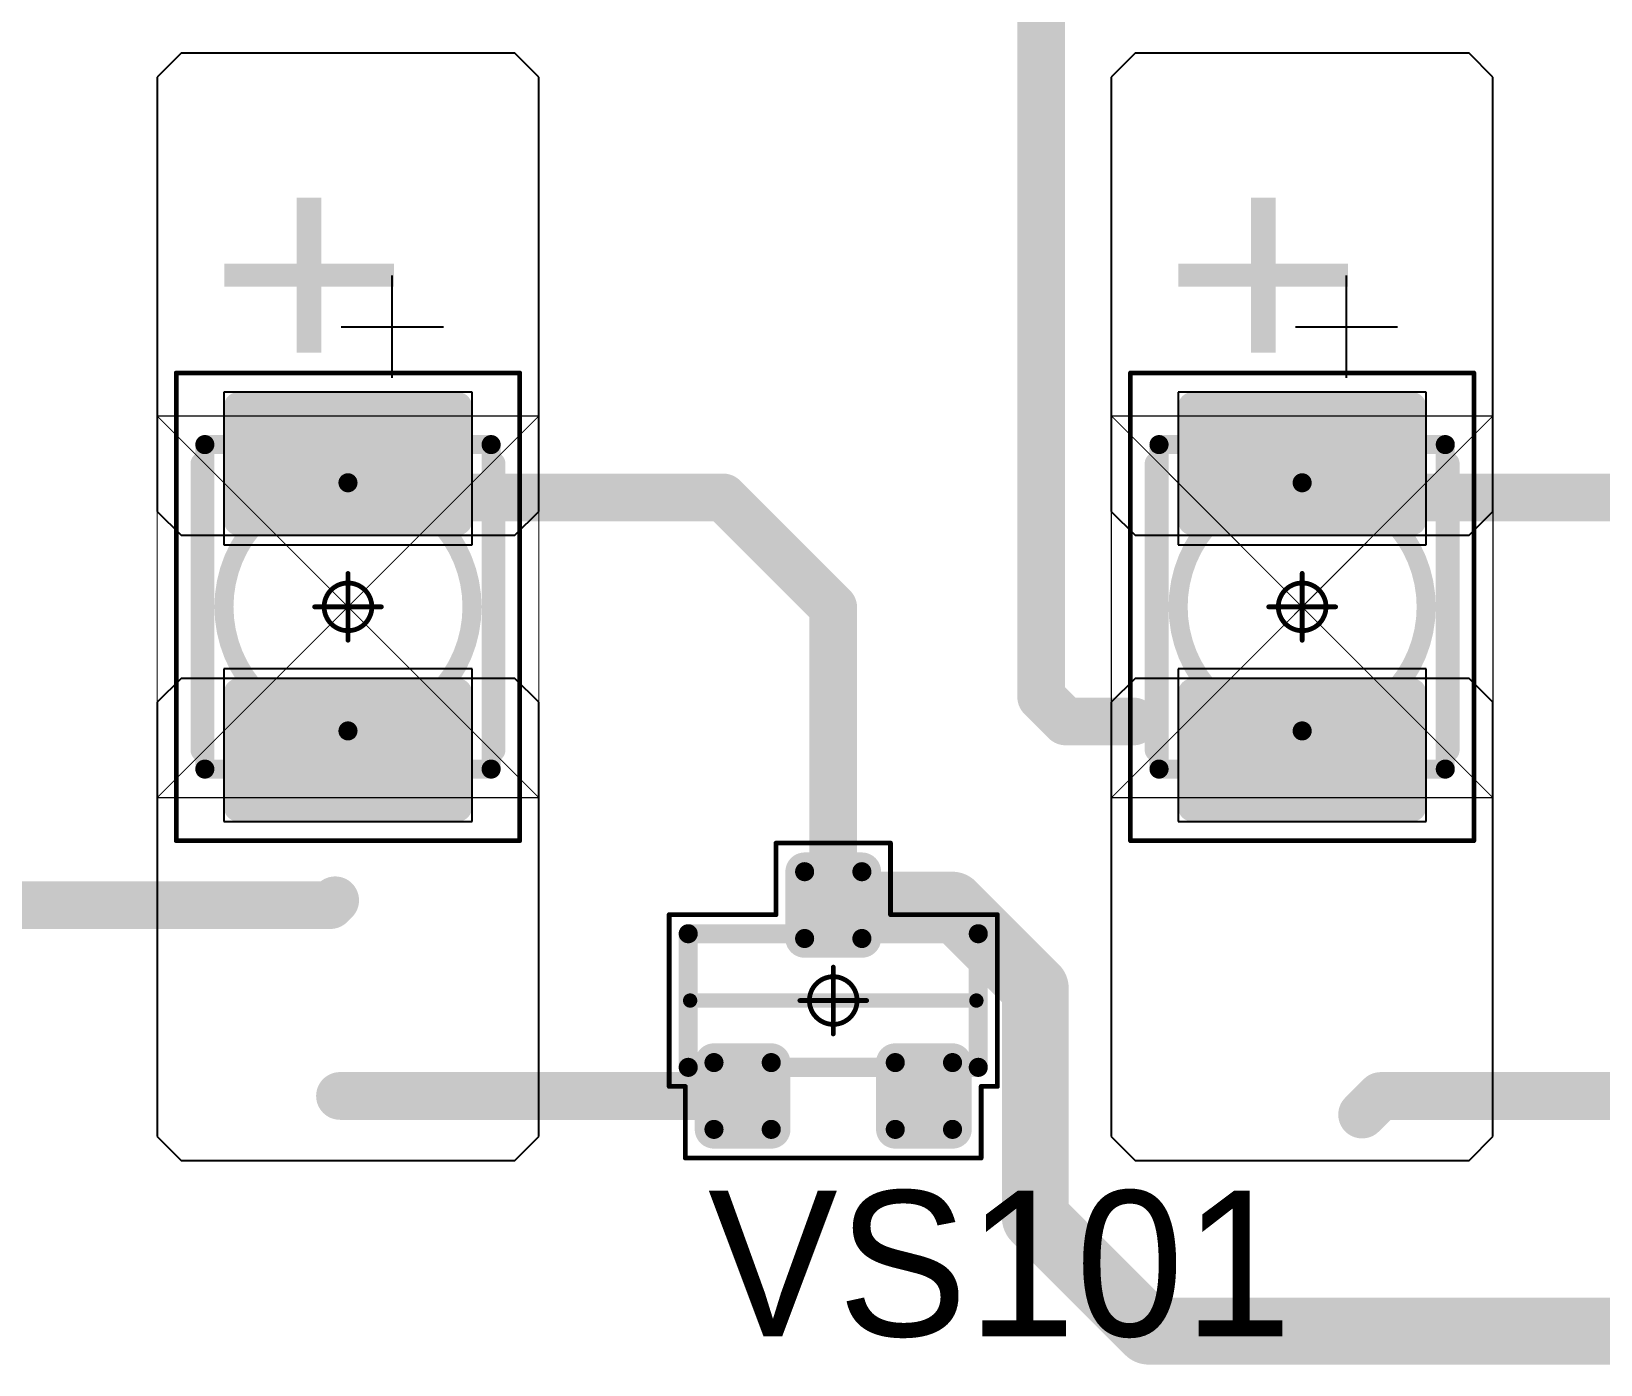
# Model space of a CAD drawing. Header units: millimetres. Extents: x 0 to 1769, y 431 to 1001.
# Drawn here: x 1573.62 to 1590.07, y 449.59 to 463.56 of the extents above; entities that cross this region are included whole.
import ezdxf

# ---------------------------------------------------------------- set-up
doc = ezdxf.new("R2010")
doc.units = ezdxf.units.MM
for name, color, linetype in [('Mechanical13', 56, 'Continuous'), ('Mechanical15', 56, 'Continuous'), ('Mechanical9', 56, 'Continuous'), ('TopLayer', 1, 'Continuous'), ('TopOverlay', 2, 'Continuous'), ('TopPaste', 8, 'Continuous'), ('TopSolder', 216, 'Continuous')]:
    doc.layers.add(name, color=color, linetype=linetype)

# ---------------------------------------------------------------- blocks, each defined once
blk = doc.blocks.new('SOT23_38')
at = {"layer": 'Mechanical13', "const_width": 0.1999996}
for points in [[(-0.7000011399999999, 1.52008078), (0.7000011399999999, 1.52008078)], [(-0.7000011399999999, 1.52008078), (-0.7000011399999999, -1.51991822)], [(0.7000011399999999, 1.52008078), (0.7000011399999999, -1.51991822)], [(-0.7000011399999999, -1.51991822), (0.7000011399999999, -1.51991822)]]:
    blk.add_lwpolyline(points, dxfattribs=at)
at = {"layer": 'Mechanical13', "const_width": 0.0999998}
for points in [[(-0.75000104, 1.52008078, 1), (-0.65000124, 1.52008078, 1)], [(-0.75000104, 1.52008078, 1), (-0.65000124, 1.52008078, 1)], [(0.65000124, 1.52008078, 1), (0.75000104, 1.52008078, 1)], [(0.65000124, 1.52008078, 1), (0.75000104, 1.52008078, 1)], [(-0.75000104, -1.51991822, 1), (-0.65000124, -1.51991822, 1)], [(-0.75000104, -1.51991822, 1), (-0.65000124, -1.51991822, 1)], [(0.65000124, -1.51991822, 1), (0.75000104, -1.51991822, 1)], [(0.65000124, -1.51991822, 1), (0.75000104, -1.51991822, 1)]]:
    blk.add_lwpolyline(points, format="xyb", close=True, dxfattribs=at)
at = {"layer": 'Mechanical15', "const_width": 0.0499999}
for points in [[(-0.90000074, 1.72008038), (-0.90000074, 1.55008072)], [(-0.90000074, 1.72008038), (0.90000074, 1.72008038)], [(0.90000074, 1.72008038), (0.90000074, 0.6000800799999999)], [(-1.64999924, 1.55008072), (-1.64999924, -1.54991816)], [(-1.64999924, 1.55008072), (-0.90000074, 1.55008072)], [(0.90000074, 0.6000800799999999), (1.64999924, 0.6000800799999999)], [(1.64999924, 0.6000800799999999), (1.64999924, -0.59991752)], [(0, 0.35007804), (0, -0.34991802)], [(-0.3499993, 8.128e-05), (0.3499993, 8.128e-05)], [(0.90000074, -0.59991752), (1.64999924, -0.59991752)], [(0.90000074, -0.59991752), (0.90000074, -1.71991782)], [(-1.64999924, -1.54991816), (-0.90000074, -1.54991816)], [(-0.90000074, -1.54991816), (-0.90000074, -1.71991782)], [(-0.90000074, -1.71991782), (0.90000074, -1.71991782)]]:
    blk.add_lwpolyline(points, dxfattribs=at)
at = {"layer": 'Mechanical15'}
for points, const_width in [([(-0.9125000799999999, 1.72008038, 1), (-0.8875014, 1.72008038, 1)], 0.02499868), ([(-0.9125000799999999, 1.72008038, 1), (-0.8875014, 1.72008038, 1)], 0.02499868), ([(0.8875014, 1.72008038, 1), (0.9125000799999999, 1.72008038, 1)], 0.02499868), ([(0.8875014, 1.72008038, 1), (0.9125000799999999, 1.72008038, 1)], 0.02499868), ([(-1.66249858, 1.55008072, 1), (-1.6374999, 1.55008072, 1)], 0.02499868), ([(-1.66249858, 1.55008072, 1), (-1.6374999, 1.55008072, 1)], 0.02499868), ([(-0.9125000799999999, 1.55008072, 1), (-0.8875014, 1.55008072, 1)], 0.02499868), ([(-0.9125000799999999, 1.55008072, 1), (-0.8875014, 1.55008072, 1)], 0.02499868), ([(0.8875014, 0.6000800799999999, 1), (0.9125000799999999, 0.6000800799999999, 1)], 0.02499868), ([(0.8875014, 0.6000800799999999, 1), (0.9125000799999999, 0.6000800799999999, 1)], 0.02499868), ([(1.6374999, 0.6000800799999999, 1), (1.66249858, 0.6000800799999999, 1)], 0.02499868), ([(1.6374999, 0.6000800799999999, 1), (1.66249858, 0.6000800799999999, 1)], 0.02499868), ([(-0.01249934, 0.35007804, 1), (0.01249934, 0.35007804, 1)], 0.02499868), ([(0.2499995, 8.382e-05, 1), (-0.2499995, 8.382e-05, 1)], 0.0499999), ([(-0.36249864, 8.128e-05, 1), (-0.33749996, 8.128e-05, 1)], 0.02499868), ([(-0.26249884, 8.382e-05, 1), (-0.23750016, 8.382e-05, 1)], 0.02499868), ([(0.23750016, 8.382e-05, 1), (0.26249884, 8.382e-05, 1)], 0.02499868), ([(0.33749996, 8.128e-05, 1), (0.36249864, 8.128e-05, 1)], 0.02499868), ([(-0.01249934, -0.34991802, 1), (0.01249934, -0.34991802, 1)], 0.02499868), ([(0.8875014, -0.59991752, 1), (0.9125000799999999, -0.59991752, 1)], 0.02499868), ([(0.8875014, -0.59991752, 1), (0.9125000799999999, -0.59991752, 1)], 0.02499868), ([(1.6374999, -0.59991752, 1), (1.66249858, -0.59991752, 1)], 0.02499868), ([(1.6374999, -0.59991752, 1), (1.66249858, -0.59991752, 1)], 0.02499868), ([(-1.66249858, -1.54991816, 1), (-1.6374999, -1.54991816, 1)], 0.02499868), ([(-1.66249858, -1.54991816, 1), (-1.6374999, -1.54991816, 1)], 0.02499868), ([(-0.9125000799999999, -1.54991816, 1), (-0.8875014, -1.54991816, 1)], 0.02499868), ([(-0.9125000799999999, -1.54991816, 1), (-0.8875014, -1.54991816, 1)], 0.02499868), ([(-0.9125000799999999, -1.71991782, 1), (-0.8875014, -1.71991782, 1)], 0.02499868), ([(-0.9125000799999999, -1.71991782, 1), (-0.8875014, -1.71991782, 1)], 0.02499868), ([(0.8875014, -1.71991782, 1), (0.9125000799999999, -1.71991782, 1)], 0.02499868), ([(0.8875014, -1.71991782, 1), (0.9125000799999999, -1.71991782, 1)], 0.02499868)]:
    blk.add_lwpolyline(points, format="xyb", close=True, dxfattribs=dict(at, const_width=const_width))
at = {"layer": 'TopLayer', "const_width": 0.0999998}
for points in [[(-1.39999974, 1.25008132, 1), (-1.29999994, 1.25008132, 1)], [(-0.7000011399999999, 1.25008132, 1), (-0.6000013399999999, 1.25008132, 1)], [(-1.39999974, 0.65008252, 1), (-1.29999994, 0.65008252, 1)], [(-0.7000011399999999, 0.65008252, 1), (-0.6000013399999999, 0.65008252, 1)], [(0.6000013399999999, 0.30008068, 1), (0.7000011399999999, 0.30008068, 1)], [(1.29999994, 0.30008068, 1), (1.39999974, 0.30008068, 1)], [(0.6000013399999999, -0.29991812, 1), (0.7000011399999999, -0.29991812, 1)], [(1.29999994, -0.29991812, 1), (1.39999974, -0.29991812, 1)], [(-1.39999974, -0.64991996, 1), (-1.29999994, -0.64991996, 1)], [(-0.7000011399999999, -0.64991996, 1), (-0.6000013399999999, -0.64991996, 1)], [(-1.39999974, -1.24991876, 1), (-1.29999994, -1.24991876, 1)], [(-0.7000011399999999, -1.24991876, 1), (-0.6000013399999999, -1.24991876, 1)]]:
    blk.add_lwpolyline(points, format="xyb", close=True, dxfattribs=at)
at = {"layer": 'TopLayer'}
for points in [[(-1.34999984, 1.35008112), (-1.34999984, 0.55008272), (-0.65000124, 1.35008112), (-0.65000124, 0.55008272)], [(-1.44999964, 1.25008132), (-1.44999964, 0.65008252), (-0.55000144, 1.25008132), (-0.55000144, 0.65008252)], [(0.65000124, 0.40008048), (0.65000124, -0.39991792), (1.34999984, 0.40008048), (1.34999984, -0.39991792)], [(0.55000144, 0.30008068), (0.55000144, -0.29991812), (1.44999964, 0.30008068), (1.44999964, -0.29991812)], [(-1.44999964, -0.64991996), (-1.44999964, -1.24991876), (-0.55000144, -0.64991996), (-0.55000144, -1.24991876)], [(-1.34999984, -0.54992016), (-1.34999984, -1.34991856), (-0.65000124, -0.54992016), (-0.65000124, -1.34991856)]]:
    blk.add_solid(points, dxfattribs=at)
at = {"layer": 'TopOverlay', "const_width": 0.1499997}
blk.add_lwpolyline([(0, 1.50000208), (0, -1.50000208)], dxfattribs=at)
at = {"layer": 'TopOverlay', "const_width": 0.07499858}
for points in [[(-0.03750056, 1.50000208, 1), (0.03750056, 1.50000208, 1)], [(-0.03750056, -1.50000208, 1), (0.03750056, -1.50000208, 1)]]:
    blk.add_lwpolyline(points, format="xyb", close=True, dxfattribs=at)
at = {"layer": 'TopPaste', "const_width": 0.07499858}
for points in [[(-1.38749786, 1.25008132, 1), (-1.31250182, 1.25008132, 1)], [(-0.68749926, 1.25008132, 1), (-0.61250322, 1.25008132, 1)], [(-1.38749786, 0.65008252, 1), (-1.31250182, 0.65008252, 1)], [(-0.68749926, 0.65008252, 1), (-0.61250322, 0.65008252, 1)], [(0.61250322, 0.30008068, 1), (0.68749926, 0.30008068, 1)], [(1.31250182, 0.30008068, 1), (1.38749786, 0.30008068, 1)], [(0.61250322, -0.29991812, 1), (0.68749926, -0.29991812, 1)], [(1.31250182, -0.29991812, 1), (1.38749786, -0.29991812, 1)], [(-1.38749786, -0.64991996, 1), (-1.31250182, -0.64991996, 1)], [(-0.68749926, -0.64991996, 1), (-0.61250322, -0.64991996, 1)], [(-1.38749786, -1.24991876, 1), (-1.31250182, -1.24991876, 1)], [(-0.68749926, -1.24991876, 1), (-0.61250322, -1.24991876, 1)]]:
    blk.add_lwpolyline(points, format="xyb", close=True, dxfattribs=at)
at = {"layer": 'TopPaste'}
for points in [[(-1.34999984, 1.3250799), (-1.34999984, 0.57508394), (-0.65000124, 1.3250799), (-0.65000124, 0.57508394)], [(-1.42499842, 1.25008132), (-1.42499842, 0.65008252), (-0.5750026599999999, 1.25008132), (-0.5750026599999999, 0.65008252)], [(0.65000124, 0.37507926), (0.65000124, -0.3749166999999999), (1.34999984, 0.37507926), (1.34999984, -0.3749166999999999)], [(0.5750026599999999, 0.30008068), (0.5750026599999999, -0.29991812), (1.42499842, 0.30008068), (1.42499842, -0.29991812)], [(-1.42499842, -0.64991996), (-1.42499842, -1.24991876), (-0.5750026599999999, -0.64991996), (-0.5750026599999999, -1.24991876)], [(-1.34999984, -0.57492138), (-1.34999984, -1.32491734), (-0.65000124, -0.57492138), (-0.65000124, -1.32491734)]]:
    blk.add_solid(points, dxfattribs=at)
at = {"layer": 'TopSolder', "const_width": 0.2015998}
for points in [[(-1.45079974, 1.25008132, 1), (-1.24919994, 1.25008132, 1)], [(-0.75080114, 1.25008132, 1), (-0.5492013399999999, 1.25008132, 1)], [(-1.45079974, 0.65008252, 1), (-1.24919994, 0.65008252, 1)], [(-0.75080114, 0.65008252, 1), (-0.5492013399999999, 0.65008252, 1)], [(0.5492013399999999, 0.30008068, 1), (0.75080114, 0.30008068, 1)], [(1.24919994, 0.30008068, 1), (1.45079974, 0.30008068, 1)], [(0.5492013399999999, -0.29991812, 1), (0.75080114, -0.29991812, 1)], [(1.24919994, -0.29991812, 1), (1.45079974, -0.29991812, 1)], [(-1.45079974, -0.64991996, 1), (-1.24919994, -0.64991996, 1)], [(-0.75080114, -0.64991996, 1), (-0.5492013399999999, -0.64991996, 1)], [(-1.45079974, -1.24991876, 1), (-1.24919994, -1.24991876, 1)], [(-0.75080114, -1.24991876, 1), (-0.5492013399999999, -1.24991876, 1)]]:
    blk.add_lwpolyline(points, format="xyb", close=True, dxfattribs=at)
at = {"layer": 'TopSolder'}
for points in [[(-1.34999984, 1.45168112), (-1.34999984, 0.44848272), (-0.65000124, 1.45168112), (-0.65000124, 0.44848272)], [(-1.55159964, 1.25008132), (-1.55159964, 0.65008252), (-0.4484014399999999, 1.25008132), (-0.4484014399999999, 0.65008252)], [(0.65000124, 0.50168048), (0.65000124, -0.50151792), (1.34999984, 0.50168048), (1.34999984, -0.50151792)], [(0.4484014399999999, 0.30008068), (0.4484014399999999, -0.29991812), (1.55159964, 0.30008068), (1.55159964, -0.29991812)], [(-1.34999984, -0.44832016), (-1.34999984, -1.45151856), (-0.65000124, -0.44832016), (-0.65000124, -1.45151856)], [(-1.55159964, -0.64991996), (-1.55159964, -1.24991876), (-0.4484014399999999, -0.64991996), (-0.4484014399999999, -1.24991876)]]:
    blk.add_solid(points, dxfattribs=at)
blk = doc.blocks.new('T66G_226')
at = {"layer": 'Mechanical13'}
for p, q in [((2.93559992, 0.07119874), (2.93559992, -1.00000054)), ((2.40000028, -0.4644009), (3.47119956, -0.4644009))]:
    blk.add_line(p, q, dxfattribs=at)
at = {"layer": 'Mechanical13', "const_width": 0.1999996}
for points in [[(-1.69999914, 1.49999954), (1.69999914, 1.49999954)], [(-1.69999914, 1.49999954), (-1.69999914, -1.49999954)], [(1.69999914, 1.49999954), (1.69999914, -1.49999954)], [(-1.69999914, -1.49999954), (1.69999914, -1.49999954)]]:
    blk.add_lwpolyline(points, dxfattribs=at)
at = {"layer": 'Mechanical13'}
for points, const_width in [([(-1.74999904, 1.49999954, 1), (-1.64999924, 1.49999954, 1)], 0.0999998), ([(-1.74999904, 1.49999954, 1), (-1.64999924, 1.49999954, 1)], 0.0999998), ([(1.64999924, 1.49999954, 1), (1.74999904, 1.49999954, 1)], 0.0999998), ([(1.64999924, 1.49999954, 1), (1.74999904, 1.49999954, 1)], 0.0999998), ([(1.29999994, 0, 1), (-1.29999994, 0, 1)], 0.1999996), ([(-1.34999984, 0, 1), (-1.25000004, 0, 1)], 0.0999998), ([(1.25000004, 0, 1), (1.34999984, 0, 1)], 0.0999998), ([(-1.74999904, -1.49999954, 1), (-1.64999924, -1.49999954, 1)], 0.0999998), ([(-1.74999904, -1.49999954, 1), (-1.64999924, -1.49999954, 1)], 0.0999998), ([(1.64999924, -1.49999954, 1), (1.74999904, -1.49999954, 1)], 0.0999998), ([(1.64999924, -1.49999954, 1), (1.74999904, -1.49999954, 1)], 0.0999998)]:
    blk.add_lwpolyline(points, format="xyb", close=True, dxfattribs=dict(at, const_width=const_width))
at = {"layer": 'Mechanical15', "const_width": 0.0499999}
for points in [[(-2.45000018, 1.79999894), (-2.45000018, -1.79999894)], [(-2.45000018, 1.79999894), (2.45000018, 1.79999894)], [(2.45000018, 1.79999894), (2.45000018, -1.79999894)], [(0, 0.3499993), (0, -0.3499993)], [(-0.3499993, 0), (0.3499993, 0)], [(-2.45000018, -1.79999894), (2.45000018, -1.79999894)]]:
    blk.add_lwpolyline(points, dxfattribs=at)
at = {"layer": 'Mechanical15'}
for points, const_width in [([(-2.46249952, 1.79999894, 1), (-2.43750084, 1.79999894, 1)], 0.02499868), ([(-2.46249952, 1.79999894, 1), (-2.43750084, 1.79999894, 1)], 0.02499868), ([(2.43750084, 1.79999894, 1), (2.46249952, 1.79999894, 1)], 0.02499868), ([(2.43750084, 1.79999894, 1), (2.46249952, 1.79999894, 1)], 0.02499868), ([(-0.01249934, 0.3499993, 1), (0.01249934, 0.3499993, 1)], 0.02499868), ([(0.2499995, 0, 1), (-0.2499995, 0, 1)], 0.0499999), ([(-0.36249864, 0, 1), (-0.33749996, 0, 1)], 0.02499868), ([(-0.26249884, 0, 1), (-0.23750016, 0, 1)], 0.02499868), ([(0.23750016, 0, 1), (0.26249884, 0, 1)], 0.02499868), ([(0.33749996, 0, 1), (0.36249864, 0, 1)], 0.02499868), ([(-0.01249934, -0.3499993, 1), (0.01249934, -0.3499993, 1)], 0.02499868), ([(-2.46249952, -1.79999894, 1), (-2.43750084, -1.79999894, 1)], 0.02499868), ([(-2.46249952, -1.79999894, 1), (-2.43750084, -1.79999894, 1)], 0.02499868), ([(2.43750084, -1.79999894, 1), (2.46249952, -1.79999894, 1)], 0.02499868), ([(2.43750084, -1.79999894, 1), (2.46249952, -1.79999894, 1)], 0.02499868)]:
    blk.add_lwpolyline(points, format="xyb", close=True, dxfattribs=dict(at, const_width=const_width))
at = {"layer": 'TopLayer'}
for p, q in [((-5.549999059999999, 2.00000108), (-5.8000011, 1.74999904)), ((-1.00000054, 2.00000108), (-5.549999059999999, 2.00000108)), ((-0.75000104, 1.74999904), (-1.00000054, 2.00000108)), ((1.00000054, 2.00000108), (0.75000104, 1.74999904)), ((5.549999059999999, 2.00000108), (1.00000054, 2.00000108)), ((5.8000011, 1.74999904), (5.549999059999999, 2.00000108)), ((-5.8000011, 1.74999904), (-5.8000011, -1.74999904)), ((-0.75000104, -1.74999904), (-0.75000104, 1.74999904)), ((0.75000104, 1.74999904), (0.75000104, -1.74999904)), ((5.8000011, -1.74999904), (5.8000011, 1.74999904)), ((-5.8000011, -1.74999904), (-5.549999059999999, -2.00000108)), ((-1.00000054, -2.00000108), (-0.75000104, -1.74999904)), ((0.75000104, -1.74999904), (1.00000054, -2.00000108)), ((5.549999059999999, -2.00000108), (5.8000011, -1.74999904)), ((-5.549999059999999, -2.00000108), (-1.00000054, -2.00000108)), ((1.00000054, -2.00000108), (5.549999059999999, -2.00000108))]:
    blk.add_line(p, q, dxfattribs=at)
at = {"layer": 'TopLayer', "const_width": 0.1499997}
for points in [[(-2.17499946, 1.15000024, 1), (-2.0250023, 1.15000024, 1)], [(-0.97500186, 1.15000024, 1), (-0.8250047, 1.15000024, 1)], [(0.8250047, 1.15000024, 1), (0.97500186, 1.15000024, 1)], [(2.0250023, 1.15000024, 1), (2.17499946, 1.15000024, 1)], [(-2.17499946, -1.15000024, 1), (-2.0250023, -1.15000024, 1)], [(-0.97500186, -1.15000024, 1), (-0.8250047, -1.15000024, 1)], [(0.8250047, -1.15000024, 1), (0.97500186, -1.15000024, 1)], [(2.0250023, -1.15000024, 1), (2.17499946, -1.15000024, 1)]]:
    blk.add_lwpolyline(points, format="xyb", close=True, dxfattribs=at)
at = {"layer": 'TopLayer'}
for points in [[(-0.9000032799999999, 1.29999994), (-2.10000088, 1.29999994), (-0.9000032799999999, -1.29999994), (-2.10000088, -1.29999994)], [(2.10000088, 1.29999994), (0.9000032799999999, 1.29999994), (2.10000088, -1.29999994), (0.9000032799999999, -1.29999994)], [(-0.75000358, 1.15000024), (-2.25000058, 1.15000024), (-0.75000358, -1.15000024), (-2.25000058, -1.15000024)], [(2.25000058, 1.15000024), (0.75000358, 1.15000024), (2.25000058, -1.15000024), (0.75000358, -1.15000024)]]:
    blk.add_solid(points, dxfattribs=at)
at = {"layer": 'TopOverlay', "const_width": 0.2499995}
for points in [[(-1.49999954, 1.52500076), (1.49999954, 1.52500076)], [(-1.49999954, -1.52500076), (1.49999954, -1.52500076)]]:
    blk.add_lwpolyline(points, dxfattribs=at)
at = {"layer": 'TopOverlay', "const_width": 0.12499848}
for points in [[(-1.56249878, 1.52500076, 1), (-1.4375003, 1.52500076, 1)], [(1.4375003, 1.52500076, 1), (1.56249878, 1.52500076, 1)], [(-1.56249878, -1.52500076, 1), (-1.4375003, -1.52500076, 1)], [(1.4375003, -1.52500076, 1), (1.56249878, -1.52500076, 1)]]:
    blk.add_lwpolyline(points, format="xyb", close=True, dxfattribs=at)
at = {"layer": 'TopPaste', "const_width": 0.12499848}
for points in [[(-2.16250012, 1.15000024, 1), (-2.03750164, 1.15000024, 1)], [(-0.9625025199999999, 1.15000024, 1), (-0.8375040399999999, 1.15000024, 1)], [(0.8375040399999999, 1.15000024, 1), (0.9625025199999999, 1.15000024, 1)], [(2.03750164, 1.15000024, 1), (2.16250012, 1.15000024, 1)], [(-2.16250012, -1.15000024, 1), (-2.03750164, -1.15000024, 1)], [(-0.9625025199999999, -1.15000024, 1), (-0.8375040399999999, -1.15000024, 1)], [(0.8375040399999999, -1.15000024, 1), (0.9625025199999999, -1.15000024, 1)], [(2.03750164, -1.15000024, 1), (2.16250012, -1.15000024, 1)]]:
    blk.add_lwpolyline(points, format="xyb", close=True, dxfattribs=at)
at = {"layer": 'TopPaste'}
for points in [[(-0.9000032799999999, 1.27499872), (-2.10000088, 1.27499872), (-0.9000032799999999, -1.27499872), (-2.10000088, -1.27499872)], [(2.10000088, 1.27499872), (0.9000032799999999, 1.27499872), (2.10000088, -1.27499872), (0.9000032799999999, -1.27499872)], [(-0.7750047999999999, 1.15000024), (-2.22499936, 1.15000024), (-0.7750047999999999, -1.15000024), (-2.22499936, -1.15000024)], [(2.22499936, 1.15000024), (0.7750047999999999, 1.15000024), (2.22499936, -1.15000024), (0.7750047999999999, -1.15000024)]]:
    blk.add_solid(points, dxfattribs=at)
at = {"layer": 'TopSolder'}
for p, q in [((-2.25000058, 1.29999994), (-2.25000058, -1.29999994)), ((-0.65000124, 1.29999994), (-2.25000058, 1.29999994)), ((-0.65000124, -1.29999994), (-0.65000124, 1.29999994)), ((0.65000124, 1.29999994), (0.65000124, -1.29999994)), ((2.25000058, 1.29999994), (0.65000124, 1.29999994)), ((2.25000058, -1.29999994), (2.25000058, 1.29999994)), ((-2.25000058, -1.29999994), (-0.65000124, -1.29999994)), ((0.65000124, -1.29999994), (2.25000058, -1.29999994))]:
    blk.add_line(p, q, dxfattribs=at)
at = {"layer": 'TopOverlay'}
blk.add_text('+', height=2.50000008, dxfattribs=at).set_placement((2.50000008, -0.8000009399999999))
blk = doc.blocks.new('T66G_227')
at = {"layer": 'Mechanical13'}
for p, q in [((2.93559992, 0.07119874), (2.93559992, -1.00000054)), ((2.40000028, -0.4644009), (3.47119956, -0.4644009))]:
    blk.add_line(p, q, dxfattribs=at)
at = {"layer": 'Mechanical13', "const_width": 0.1999996}
for points in [[(-1.69999914, 1.49999954), (1.69999914, 1.49999954)], [(-1.69999914, 1.49999954), (-1.69999914, -1.49999954)], [(1.69999914, 1.49999954), (1.69999914, -1.49999954)], [(-1.69999914, -1.49999954), (1.69999914, -1.49999954)]]:
    blk.add_lwpolyline(points, dxfattribs=at)
at = {"layer": 'Mechanical13'}
for points, const_width in [([(-1.74999904, 1.49999954, 1), (-1.64999924, 1.49999954, 1)], 0.0999998), ([(-1.74999904, 1.49999954, 1), (-1.64999924, 1.49999954, 1)], 0.0999998), ([(1.64999924, 1.49999954, 1), (1.74999904, 1.49999954, 1)], 0.0999998), ([(1.64999924, 1.49999954, 1), (1.74999904, 1.49999954, 1)], 0.0999998), ([(1.29999994, 0, 1), (-1.29999994, 0, 1)], 0.1999996), ([(-1.34999984, 0, 1), (-1.25000004, 0, 1)], 0.0999998), ([(1.25000004, 0, 1), (1.34999984, 0, 1)], 0.0999998), ([(-1.74999904, -1.49999954, 1), (-1.64999924, -1.49999954, 1)], 0.0999998), ([(-1.74999904, -1.49999954, 1), (-1.64999924, -1.49999954, 1)], 0.0999998), ([(1.64999924, -1.49999954, 1), (1.74999904, -1.49999954, 1)], 0.0999998), ([(1.64999924, -1.49999954, 1), (1.74999904, -1.49999954, 1)], 0.0999998)]:
    blk.add_lwpolyline(points, format="xyb", close=True, dxfattribs=dict(at, const_width=const_width))
at = {"layer": 'Mechanical15', "const_width": 0.0499999}
for points in [[(-2.45000018, 1.79999894), (-2.45000018, -1.79999894)], [(-2.45000018, 1.79999894), (2.45000018, 1.79999894)], [(2.45000018, 1.79999894), (2.45000018, -1.79999894)], [(0, 0.3499993), (0, -0.3499993)], [(-0.3499993, 0), (0.3499993, 0)], [(-2.45000018, -1.79999894), (2.45000018, -1.79999894)]]:
    blk.add_lwpolyline(points, dxfattribs=at)
at = {"layer": 'Mechanical15'}
for points, const_width in [([(-2.46249952, 1.79999894, 1), (-2.43750084, 1.79999894, 1)], 0.02499868), ([(-2.46249952, 1.79999894, 1), (-2.43750084, 1.79999894, 1)], 0.02499868), ([(2.43750084, 1.79999894, 1), (2.46249952, 1.79999894, 1)], 0.02499868), ([(2.43750084, 1.79999894, 1), (2.46249952, 1.79999894, 1)], 0.02499868), ([(-0.01249934, 0.3499993, 1), (0.01249934, 0.3499993, 1)], 0.02499868), ([(0.2499995, 0, 1), (-0.2499995, 0, 1)], 0.0499999), ([(-0.36249864, 0, 1), (-0.33749996, 0, 1)], 0.02499868), ([(-0.26249884, 0, 1), (-0.23750016, 0, 1)], 0.02499868), ([(0.23750016, 0, 1), (0.26249884, 0, 1)], 0.02499868), ([(0.33749996, 0, 1), (0.36249864, 0, 1)], 0.02499868), ([(-0.01249934, -0.3499993, 1), (0.01249934, -0.3499993, 1)], 0.02499868), ([(-2.46249952, -1.79999894, 1), (-2.43750084, -1.79999894, 1)], 0.02499868), ([(-2.46249952, -1.79999894, 1), (-2.43750084, -1.79999894, 1)], 0.02499868), ([(2.43750084, -1.79999894, 1), (2.46249952, -1.79999894, 1)], 0.02499868), ([(2.43750084, -1.79999894, 1), (2.46249952, -1.79999894, 1)], 0.02499868)]:
    blk.add_lwpolyline(points, format="xyb", close=True, dxfattribs=dict(at, const_width=const_width))
at = {"layer": 'TopLayer'}
for p, q in [((-5.549999059999999, 2.00000108), (-5.8000011, 1.74999904)), ((-1.00000054, 2.00000108), (-5.549999059999999, 2.00000108)), ((-0.75000104, 1.74999904), (-1.00000054, 2.00000108)), ((1.00000054, 2.00000108), (0.75000104, 1.74999904)), ((5.549999059999999, 2.00000108), (1.00000054, 2.00000108)), ((5.8000011, 1.74999904), (5.549999059999999, 2.00000108)), ((-5.8000011, 1.74999904), (-5.8000011, -1.74999904)), ((-0.75000104, -1.74999904), (-0.75000104, 1.74999904)), ((0.75000104, 1.74999904), (0.75000104, -1.74999904)), ((5.8000011, -1.74999904), (5.8000011, 1.74999904)), ((-5.8000011, -1.74999904), (-5.549999059999999, -2.00000108)), ((-1.00000054, -2.00000108), (-0.75000104, -1.74999904)), ((0.75000104, -1.74999904), (1.00000054, -2.00000108)), ((5.549999059999999, -2.00000108), (5.8000011, -1.74999904)), ((-5.549999059999999, -2.00000108), (-1.00000054, -2.00000108)), ((1.00000054, -2.00000108), (5.549999059999999, -2.00000108))]:
    blk.add_line(p, q, dxfattribs=at)
at = {"layer": 'TopLayer', "const_width": 0.1499997}
for points in [[(-2.17499946, 1.15000024, 1), (-2.0250023, 1.15000024, 1)], [(-0.97500186, 1.15000024, 1), (-0.8250047, 1.15000024, 1)], [(0.8250047, 1.15000024, 1), (0.97500186, 1.15000024, 1)], [(2.0250023, 1.15000024, 1), (2.17499946, 1.15000024, 1)], [(-2.17499946, -1.15000024, 1), (-2.0250023, -1.15000024, 1)], [(-0.97500186, -1.15000024, 1), (-0.8250047, -1.15000024, 1)], [(0.8250047, -1.15000024, 1), (0.97500186, -1.15000024, 1)], [(2.0250023, -1.15000024, 1), (2.17499946, -1.15000024, 1)]]:
    blk.add_lwpolyline(points, format="xyb", close=True, dxfattribs=at)
at = {"layer": 'TopLayer'}
for points in [[(-0.9000032799999999, 1.29999994), (-2.10000088, 1.29999994), (-0.9000032799999999, -1.29999994), (-2.10000088, -1.29999994)], [(2.10000088, 1.29999994), (0.9000032799999999, 1.29999994), (2.10000088, -1.29999994), (0.9000032799999999, -1.29999994)], [(-0.75000358, 1.15000024), (-2.25000058, 1.15000024), (-0.75000358, -1.15000024), (-2.25000058, -1.15000024)], [(2.25000058, 1.15000024), (0.75000358, 1.15000024), (2.25000058, -1.15000024), (0.75000358, -1.15000024)]]:
    blk.add_solid(points, dxfattribs=at)
at = {"layer": 'TopOverlay', "const_width": 0.2499995}
for points in [[(-1.49999954, 1.52500076), (1.49999954, 1.52500076)], [(-1.49999954, -1.52500076), (1.49999954, -1.52500076)]]:
    blk.add_lwpolyline(points, dxfattribs=at)
at = {"layer": 'TopOverlay', "const_width": 0.12499848}
for points in [[(-1.56249878, 1.52500076, 1), (-1.4375003, 1.52500076, 1)], [(1.4375003, 1.52500076, 1), (1.56249878, 1.52500076, 1)], [(-1.56249878, -1.52500076, 1), (-1.4375003, -1.52500076, 1)], [(1.4375003, -1.52500076, 1), (1.56249878, -1.52500076, 1)]]:
    blk.add_lwpolyline(points, format="xyb", close=True, dxfattribs=at)
at = {"layer": 'TopPaste', "const_width": 0.12499848}
for points in [[(-2.16250012, 1.15000024, 1), (-2.03750164, 1.15000024, 1)], [(-0.9625025199999999, 1.15000024, 1), (-0.8375040399999999, 1.15000024, 1)], [(0.8375040399999999, 1.15000024, 1), (0.9625025199999999, 1.15000024, 1)], [(2.03750164, 1.15000024, 1), (2.16250012, 1.15000024, 1)], [(-2.16250012, -1.15000024, 1), (-2.03750164, -1.15000024, 1)], [(-0.9625025199999999, -1.15000024, 1), (-0.8375040399999999, -1.15000024, 1)], [(0.8375040399999999, -1.15000024, 1), (0.9625025199999999, -1.15000024, 1)], [(2.03750164, -1.15000024, 1), (2.16250012, -1.15000024, 1)]]:
    blk.add_lwpolyline(points, format="xyb", close=True, dxfattribs=at)
at = {"layer": 'TopPaste'}
for points in [[(-0.9000032799999999, 1.27499872), (-2.10000088, 1.27499872), (-0.9000032799999999, -1.27499872), (-2.10000088, -1.27499872)], [(2.10000088, 1.27499872), (0.9000032799999999, 1.27499872), (2.10000088, -1.27499872), (0.9000032799999999, -1.27499872)], [(-0.7750047999999999, 1.15000024), (-2.22499936, 1.15000024), (-0.7750047999999999, -1.15000024), (-2.22499936, -1.15000024)], [(2.22499936, 1.15000024), (0.7750047999999999, 1.15000024), (2.22499936, -1.15000024), (0.7750047999999999, -1.15000024)]]:
    blk.add_solid(points, dxfattribs=at)
at = {"layer": 'TopSolder'}
for p, q in [((-2.25000058, 1.29999994), (-2.25000058, -1.29999994)), ((-0.65000124, 1.29999994), (-2.25000058, 1.29999994)), ((-0.65000124, -1.29999994), (-0.65000124, 1.29999994)), ((0.65000124, 1.29999994), (0.65000124, -1.29999994)), ((2.25000058, 1.29999994), (0.65000124, 1.29999994)), ((2.25000058, -1.29999994), (2.25000058, 1.29999994)), ((-2.25000058, -1.29999994), (-0.65000124, -1.29999994)), ((0.65000124, -1.29999994), (2.25000058, -1.29999994))]:
    blk.add_line(p, q, dxfattribs=at)
at = {"layer": 'TopOverlay'}
blk.add_text('+', height=2.50000008, dxfattribs=at).set_placement((2.50000008, -0.8000009399999999))

msp = doc.modelspace()

# ---------------------------------------------------------------- linework, layer by layer
at = {"layer": 'Mechanical9'}
for points, const_width in [([(1574.93996162, 455.5280195999999), (1574.93996162, 459.5280192199999)], 0.0127), ([(1574.93996162, 459.5280192199999), (1578.93996124, 459.5280192199999)], 0.0127), ([(1574.93996162, 459.5280192199999), (1578.93996124, 455.5280195999999)], 0.009999979999999999), ([(1574.93996162, 455.5280195999999), (1578.93996124, 459.5280192199999)], 0.009999979999999999), ([(1578.93996124, 455.5280195999999), (1578.93996124, 459.5280192199999)], 0.0127), ([(1584.93991114, 455.5280195999999), (1584.93991114, 459.5280192199999)], 0.0127), ([(1584.93991114, 459.5280192199999), (1588.93991076, 459.5280192199999)], 0.0127), ([(1584.93991114, 459.5280192199999), (1588.93991076, 455.5280195999999)], 0.009999979999999999), ([(1584.93991114, 455.5280195999999), (1588.93991076, 459.5280192199999)], 0.009999979999999999), ([(1588.93991076, 455.5280195999999), (1588.93991076, 459.5280192199999)], 0.0127), ([(1574.93996162, 455.5280195999999), (1578.93996124, 455.5280195999999)], 0.0127), ([(1584.93991114, 455.5280195999999), (1588.93991076, 455.5280195999999)], 0.0127)]:
    msp.add_lwpolyline(points, dxfattribs=dict(at, const_width=const_width))
for points, const_width in [([(1574.93678662, 459.5280192199999, 1), (1574.94313662, 459.5280192199999, 1)], 0.00635), ([(1574.93678662, 459.5280192199999, 1), (1574.94313662, 459.5280192199999, 1)], 0.00635), ([(1574.93746226, 459.5280192199999, 1), (1574.94246098, 459.5280192199999, 1)], 0.00499872), ([(1578.93678624, 459.5280192199999, 1), (1578.94313624, 459.5280192199999, 1)], 0.00635), ([(1578.93678624, 459.5280192199999, 1), (1578.94313624, 459.5280192199999, 1)], 0.00635), ([(1578.93746188, 459.5280192199999, 1), (1578.9424606, 459.5280192199999, 1)], 0.00499872), ([(1584.93673614, 459.5280192199999, 1), (1584.94308614, 459.5280192199999, 1)], 0.00635), ([(1584.93673614, 459.5280192199999, 1), (1584.94308614, 459.5280192199999, 1)], 0.00635), ([(1584.93741178, 459.5280192199999, 1), (1584.9424105, 459.5280192199999, 1)], 0.00499872), ([(1588.93673576, 459.5280192199999, 1), (1588.94308576, 459.5280192199999, 1)], 0.00635), ([(1588.93673576, 459.5280192199999, 1), (1588.94308576, 459.5280192199999, 1)], 0.00635), ([(1588.9374114, 459.5280192199999, 1), (1588.94241012, 459.5280192199999, 1)], 0.00499872), ([(1574.93678662, 455.5280195999999, 1), (1574.94313662, 455.5280195999999, 1)], 0.00635), ([(1574.93678662, 455.5280195999999, 1), (1574.94313662, 455.5280195999999, 1)], 0.00635), ([(1574.93746226, 455.5280195999999, 1), (1574.94246098, 455.5280195999999, 1)], 0.00499872), ([(1578.93678624, 455.5280195999999, 1), (1578.94313624, 455.5280195999999, 1)], 0.00635), ([(1578.93678624, 455.5280195999999, 1), (1578.94313624, 455.5280195999999, 1)], 0.00635), ([(1578.93746188, 455.5280195999999, 1), (1578.9424606, 455.5280195999999, 1)], 0.00499872), ([(1584.93673614, 455.5280195999999, 1), (1584.94308614, 455.5280195999999, 1)], 0.00635), ([(1584.93673614, 455.5280195999999, 1), (1584.94308614, 455.5280195999999, 1)], 0.00635), ([(1584.93741178, 455.5280195999999, 1), (1584.9424105, 455.5280195999999, 1)], 0.00499872), ([(1588.93673576, 455.5280195999999, 1), (1588.94308576, 455.5280195999999, 1)], 0.00635), ([(1588.93673576, 455.5280195999999, 1), (1588.94308576, 455.5280195999999, 1)], 0.00635), ([(1588.9374114, 455.5280195999999, 1), (1588.94241012, 455.5280195999999, 1)], 0.00499872)]:
    msp.add_lwpolyline(points, format="xyb", close=True, dxfattribs=dict(at, const_width=const_width))
at = {"layer": 'TopLayer'}
for points, const_width in [([(1584.20501548, 456.58353184), (1584.20501548, 466.95088474)], 0.499999), ([(1578.25082368, 458.6744191999999), (1580.87255072, 458.6744191999999)], 0.499999), ([(1580.87255072, 458.6744191999999), (1582.02571072, 457.5212591999999)], 0.499999), ([(1588.11333888, 458.6744191999999), (1590.73506592, 458.6744191999999)], 0.499999), ([(1582.02571072, 454.4029647), (1582.02571072, 457.5212591999999)], 0.499999), ([(1584.20501548, 456.58353184), (1584.46125068, 456.32729664)], 0.499999), ([(1584.46125068, 456.32729664), (1585.17230336, 456.32729664)], 0.499999), ([(1582.02571072, 454.4029647), (1583.27216746, 454.4029647)], 0.7000011399999999), ([(1583.27216746, 454.4029647), (1584.14346112, 453.53167104)], 0.7000011399999999), ([(1570.99520192, 454.40292406), (1576.7554063, 454.40292406)], 0.499999), ([(1576.7554063, 454.40292406), (1576.80582784, 454.4533456)], 0.499999), ([(1584.14346112, 451.1262707199999), (1584.14346112, 453.53167104)], 0.7000011399999999), ([(1576.85605888, 452.40334208), (1576.85643734, 452.40296362)], 0.499999), ([(1576.85643734, 452.40296362), (1581.07571008, 452.40296362)], 0.499999), ([(1587.56795008, 452.20806688), (1587.76284682, 452.40296362)], 0.499999), ([(1587.76284682, 452.40296362), (1590.93822528, 452.40296362)], 0.499999), ([(1584.14346112, 451.1262707199999), (1585.3314369, 449.9382949399999)], 0.7000011399999999), ([(1585.3314369, 449.9382949399999), (1614.18812544, 449.9382949399999)], 0.7000011399999999)]:
    msp.add_lwpolyline(points, dxfattribs=dict(at, const_width=const_width))
for points, const_width in [([(1578.1258252, 458.6744191999999, 1), (1578.37582216, 458.6744191999999, 1)], 0.2499995), ([(1580.74755224, 458.6744191999999, 1), (1580.9975492, 458.6744191999999, 1)], 0.2499995), ([(1580.74755224, 458.6744191999999, 1), (1580.9975492, 458.6744191999999, 1)], 0.2499995), ([(1587.9883404, 458.6744191999999, 1), (1588.23833736, 458.6744191999999, 1)], 0.2499995), ([(1581.90071224, 457.5212591999999, 1), (1582.1507092, 457.5212591999999, 1)], 0.2499995), ([(1581.90071224, 457.5212591999999, 1), (1582.1507092, 457.5212591999999, 1)], 0.2499995), ([(1584.080017, 456.58353184, 1), (1584.33001396, 456.58353184, 1)], 0.2499995), ([(1584.080017, 456.58353184, 1), (1584.33001396, 456.58353184, 1)], 0.2499995), ([(1584.3362522, 456.32729664, 1), (1584.58624916, 456.32729664, 1)], 0.2499995), ([(1584.3362522, 456.32729664, 1), (1584.58624916, 456.32729664, 1)], 0.2499995), ([(1585.04730488, 456.32729664, 1), (1585.29730184, 456.32729664, 1)], 0.2499995), ([(1581.8507098, 454.4029647, 1), (1582.20071164, 454.4029647, 1)], 0.3499993), ([(1583.09716654, 454.4029647, 1), (1583.44716838, 454.4029647, 1)], 0.3499993), ([(1583.09716654, 454.4029647, 1), (1583.44716838, 454.4029647, 1)], 0.3499993), ([(1576.63040782, 454.40292406, 1), (1576.88040478, 454.40292406, 1)], 0.2499995), ([(1576.63040782, 454.40292406, 1), (1576.88040478, 454.40292406, 1)], 0.2499995), ([(1576.68082936, 454.4533456, 1), (1576.93082632, 454.4533456, 1)], 0.2499995), ([(1581.90071224, 454.4029647, 1), (1582.1507092, 454.4029647, 1)], 0.2499995), ([(1583.9684602, 453.53167104, 1), (1584.31846204, 453.53167104, 1)], 0.3499993), ([(1583.9684602, 453.53167104, 1), (1584.31846204, 453.53167104, 1)], 0.3499993), ([(1576.7310604, 452.40334208, 1), (1576.98105736, 452.40334208, 1)], 0.2499995), ([(1576.73143886, 452.40296362, 1), (1576.98143582, 452.40296362, 1)], 0.2499995), ([(1576.73143886, 452.40296362, 1), (1576.98143582, 452.40296362, 1)], 0.2499995), ([(1580.9507116, 452.40296362, 1), (1581.20070856, 452.40296362, 1)], 0.2499995), ([(1587.63784834, 452.40296362, 1), (1587.8878453, 452.40296362, 1)], 0.2499995), ([(1587.63784834, 452.40296362, 1), (1587.8878453, 452.40296362, 1)], 0.2499995), ([(1587.4429516, 452.20806688, 1), (1587.69294856, 452.20806688, 1)], 0.2499995), ([(1583.9684602, 451.1262707199999, 1), (1584.31846204, 451.1262707199999, 1)], 0.3499993), ([(1583.9684602, 451.1262707199999, 1), (1584.31846204, 451.1262707199999, 1)], 0.3499993), ([(1585.15643598, 449.9382949399999, 1), (1585.50643782, 449.9382949399999, 1)], 0.3499993), ([(1585.15643598, 449.9382949399999, 1), (1585.50643782, 449.9382949399999, 1)], 0.3499993)]:
    msp.add_lwpolyline(points, format="xyb", close=True, dxfattribs=dict(at, const_width=const_width))

# ---------------------------------------------------------------- block references
at = {"rotation": 90}
for name, p in [('T66G_226', (1576.9399627, 457.52802068)), ('T66G_227', (1586.93991222, 457.52802068)), ('SOT23_38', (1582.025792, 453.40296416))]:
    msp.add_blockref(name, p, dxfattribs=at)

# ---------------------------------------------------------------- texts
at = {"layer": 'TopOverlay'}
msp.add_text('VS101', height=1.524, dxfattribs=at).set_placement((1580.71312, 449.88605984))

doc.saveas('drawing.dxf')
